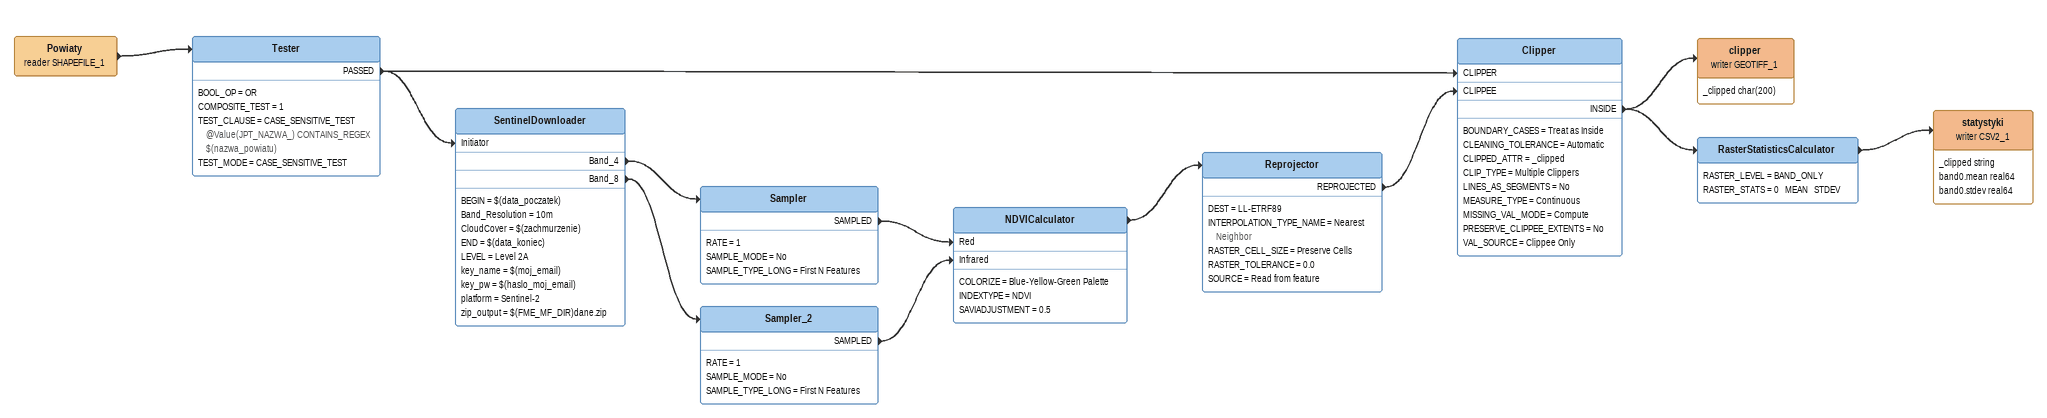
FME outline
Powiaty (reader SHAPEFILE_1)
    -> Tester
Tester
    BOOL_OP = OR
    COMPOSITE_TEST = 1
    TEST_CLAUSE = CASE_SENSITIVE_TEST @Value(JPT_NAZWA_) CONTAINS_REGEX $(nazwa_powiatu)
    TEST_MODE = CASE_SENSITIVE_TEST
    PASSED -> SentinelDownloader [Initiator]
    PASSED -> Clipper [CLIPPER]
SentinelDownloader
    BEGIN = $(data_poczatek)
    Band_Resolution = 10m
    CloudCover = $(zachmurzenie)
    END = $(data_koniec)
    LEVEL = Level 2A
    key_name = $(moj_email)
    key_pw = $(haslo_moj_email)
    platform = Sentinel-2
    zip_output = $(FME_MF_DIR)dane.zip
    Band_4 -> Sampler
    Band_8 -> Sampler_2
Sampler
    RATE = 1
    SAMPLE_MODE = No
    SAMPLE_TYPE_LONG = First N Features
    SAMPLED -> NDVICalculator [Red]
Sampler_2
    RATE = 1
    SAMPLE_MODE = No
    SAMPLE_TYPE_LONG = First N Features
    SAMPLED -> NDVICalculator [Infrared]
NDVICalculator
    COLORIZE = Blue-Yellow-Green Palette
    INDEXTYPE = NDVI
    SAVIADJUSTMENT = 0.5
    -> Reprojector
Reprojector
    DEST = LL-ETRF89
    INTERPOLATION_TYPE_NAME = Nearest Neighbor
    RASTER_CELL_SIZE = Preserve Cells
    RASTER_TOLERANCE = 0.0
    SOURCE = Read from feature
    REPROJECTED -> Clipper [CLIPPEE]
Clipper
    BOUNDARY_CASES = Treat as Inside
    CLEANING_TOLERANCE = Automatic
    CLIPPED_ATTR = _clipped
    CLIP_TYPE = Multiple Clippers
    LINES_AS_SEGMENTS = No
    MEASURE_TYPE = Continuous
    MISSING_VAL_MODE = Compute
    PRESERVE_CLIPPEE_EXTENTS = No
    VAL_SOURCE = Clippee Only
    INSIDE -> RasterStatisticsCalculator
    INSIDE -> clipper (writer GEOTIFF_1)
clipper (writer GEOTIFF_1)
    attributes: _clipped char(200)
RasterStatisticsCalculator
    RASTER_LEVEL = BAND_ONLY
    RASTER_STATS = 0   MEAN   STDEV
    -> statystyki (writer CSV2_1)
statystyki (writer CSV2_1)
    attributes: _clipped string, band0.mean real64, band0.stdev real64
